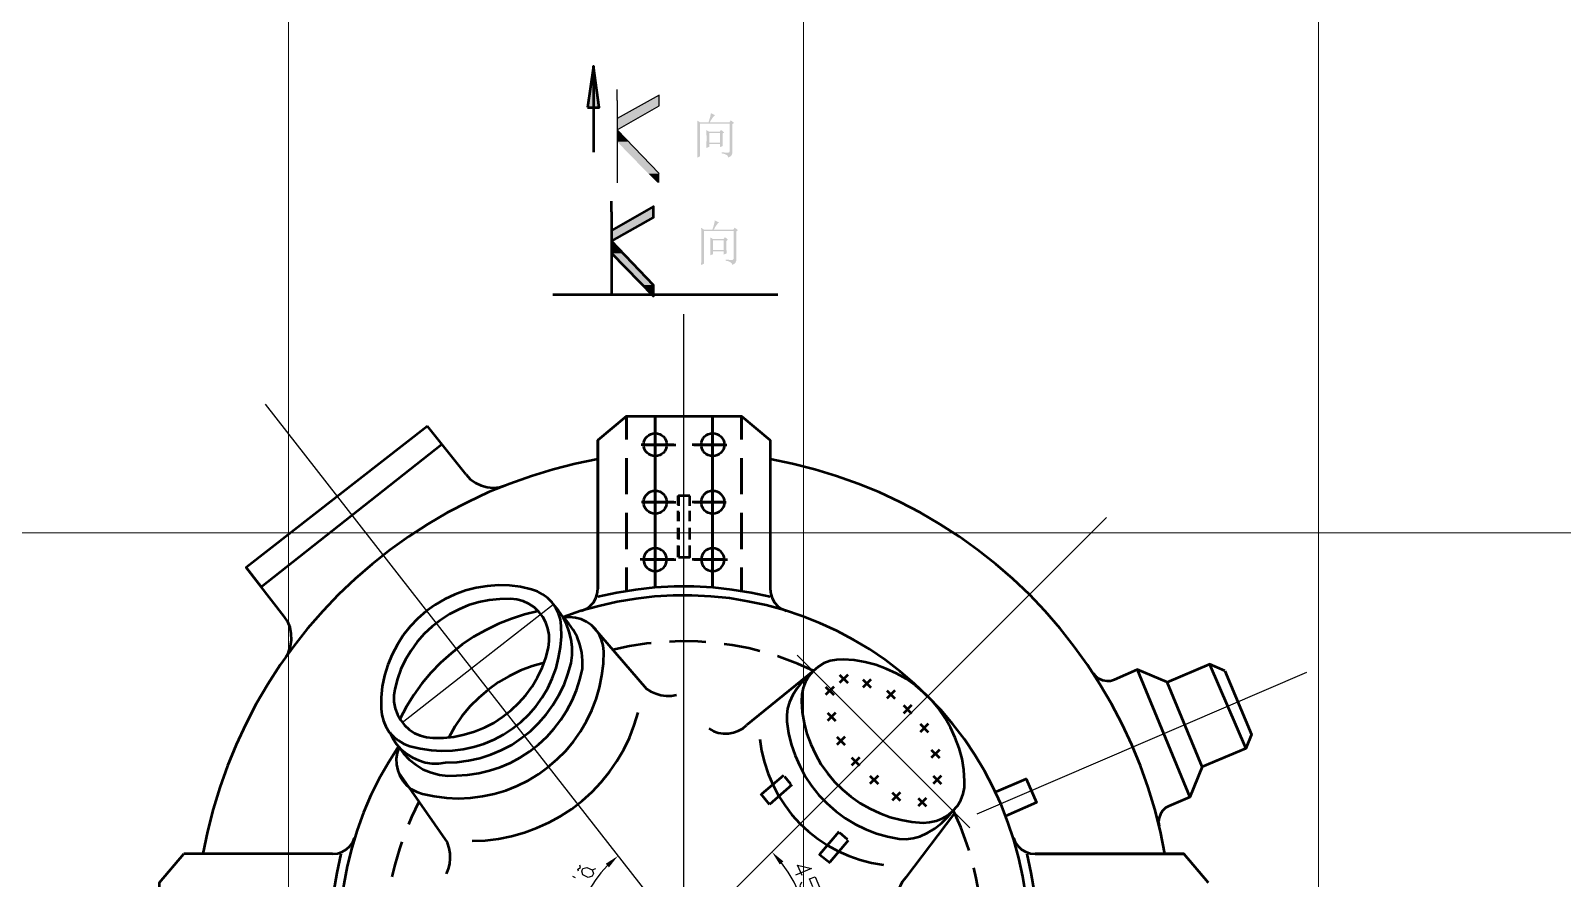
# Model space of a CAD drawing. Header units: millimetres. Extents: x 0 to 841, y 0 to 1189.
# Drawn here: x 126.1 to 376.2, y 181.4 to 319.8 of the extents above; entities that cross this region are included whole.
import ezdxf

# ---------------------------------------------------------------- set-up
doc = ezdxf.new("R2010")
doc.units = ezdxf.units.MM
doc.layers.add('C00-00-00', color=7, linetype='Continuous')
doc.layers.add('CBF-BF-BF', color=7, linetype='Continuous', true_color=0xbfbfbf)

msp = doc.modelspace()

# ---------------------------------------------------------------- hatches: boundary and pattern name
at = {"layer": 'C00-00-00'}
h = msp.add_hatch(color=256, dxfattribs=at)
h.dxf.hatch_style = 2
h.paths.add_polyline_path([(217.974333, 314.054772), (217.974333, 307.281439), (217.043, 307.281439)])
h = msp.add_hatch(color=256, dxfattribs=at)
h.dxf.hatch_style = 2
h.paths.add_polyline_path([(217.974333, 314.054772), (217.974333, 307.281439), (217.043, 307.281439)])
h = msp.add_hatch(color=256, dxfattribs=at)
h.dxf.hatch_style = 2
h.paths.add_polyline_path([(217.974333, 314.054772), (218.905667, 307.281439), (217.974333, 307.281439)])
h = msp.add_hatch(color=256, dxfattribs=at)
h.dxf.hatch_style = 2
h.paths.add_polyline_path([(228.727, 309.313439), (228.727, 307.535439), (225.552, 307.535439)])
h = msp.add_hatch(color=256, dxfattribs=at)
h.dxf.hatch_style = 2
h.paths.add_polyline_path([(225.552, 307.535439), (225.001667, 305.461106), (221.869, 305.461106)])
h = msp.add_hatch(color=256, dxfattribs=at)
h.dxf.hatch_style = 2
h.paths.add_polyline_path([(221.869, 305.461106), (225.001667, 305.461106), (221.869, 303.640772)])
h = msp.add_hatch(color=256, dxfattribs=at)
h.dxf.hatch_style = 2
h.paths.add_polyline_path([(225.552, 307.535439), (228.727, 307.535439), (225.001667, 305.461106)])
h = msp.add_hatch(color=256, dxfattribs=at)
edge = h.paths.add_edge_path(flags=0)
edge.add_spline(control_points=[(236.88872, 303.130702), (236.88872, 303.130702), (236.88872, 301.511232), (236.88872, 301.511232), (236.88872, 301.511232), (238.632765, 301.511232), (238.632765, 301.511232), (238.632765, 301.511232), (238.632765, 303.130702), (238.632765, 303.130702), (238.632765, 303.130702), (236.88872, 303.130702), (236.88872, 303.130702)], knot_values=[0, 0, 0, 0, 1, 1, 1, 2, 2, 2, 3, 3, 3, 4, 4, 4, 4], degree=3, periodic=1)
edge = h.paths.add_edge_path(flags=0)
edge.add_spline(control_points=[(238.912783, 299.954049), (239.327848, 299.933102), (239.660231, 299.917668), (239.90938, 299.907195), (240.158529, 299.896722), (240.272631, 300.036731), (240.252236, 300.327773), (240.252236, 300.327773), (240.252236, 304.657017), (240.252236, 304.657017), (240.252236, 304.657017), (235.393824, 304.657017), (235.393824, 304.657017), (235.393824, 304.657017), (235.393824, 299.299756), (235.393824, 299.299756), (235.393824, 299.299756), (234.926394, 299.082026), (234.926394, 299.082026), (234.94734, 299.684504), (234.957813, 300.17233), (234.957813, 300.546054), (234.957813, 300.546054), (234.957813, 303.87815), (234.957813, 303.87815), (234.957813, 304.314161), (234.94734, 304.7397), (234.926394, 305.155316), (234.926394, 305.155316), (235.424692, 304.843879), (235.424692, 304.843879), (235.424692, 304.843879), (236.764146, 304.843879), (236.764146, 304.843879), (237.013295, 305.570381), (237.147791, 306.078602), (237.168738, 306.369643), (237.168738, 306.369643), (237.853898, 306.027339), (237.853898, 306.027339), (237.604749, 305.881818), (237.313707, 305.487148), (236.981876, 304.843879), (236.981876, 304.843879), (240.189949, 304.843879), (240.189949, 304.843879), (240.189949, 304.843879), (240.407679, 305.186184), (240.407679, 305.186184), (240.407679, 305.186184), (240.937396, 304.781592), (240.937396, 304.781592), (240.937396, 304.781592), (240.688247, 304.563311), (240.688247, 304.563311), (240.688247, 304.563311), (240.688247, 300.140911), (240.688247, 300.140911), (240.729588, 299.621666), (240.501385, 299.279361), (240.003087, 299.112894), (239.98214, 299.466223), (239.618338, 299.694426), (238.912783, 299.798055), (238.912783, 299.798055), (238.912783, 299.954049), (238.912783, 299.954049)], knot_values=[0, 0, 0, 0, 1, 1, 1, 2, 2, 2, 3, 3, 3, 4, 4, 4, 5, 5, 5, 6, 6, 6, 7, 7, 7, 8, 8, 8, 9, 9, 9, 10, 10, 10, 11, 11, 11, 12, 12, 12, 13, 13, 13, 14, 14, 14, 15, 15, 15, 16, 16, 16, 17, 17, 17, 18, 18, 18, 19, 19, 19, 20, 20, 20, 21, 21, 21, 22, 22, 22, 22], degree=3, periodic=1)
edge = h.paths.add_edge_path(flags=0)
edge.add_spline(control_points=[(239.068777, 301.729513), (239.068777, 301.563046), (239.078699, 301.313897), (239.099645, 300.982065), (239.099645, 300.982065), (238.632765, 300.795203), (238.632765, 300.795203), (238.632765, 300.795203), (238.632765, 301.32437), (238.632765, 301.32437), (238.632765, 301.32437), (236.88872, 301.32437), (236.88872, 301.32437), (236.88872, 301.32437), (236.88872, 300.85749), (236.88872, 300.85749), (236.88872, 300.85749), (236.42129, 300.670629), (236.42129, 300.670629), (236.442236, 301.189322), (236.452709, 301.718489), (236.452709, 302.25868), (236.452709, 302.798319), (236.442236, 303.244804), (236.42129, 303.598133), (236.42129, 303.598133), (236.88872, 303.317564), (236.88872, 303.317564), (236.88872, 303.317564), (238.601346, 303.317564), (238.601346, 303.317564), (238.601346, 303.317564), (238.819627, 303.629001), (238.819627, 303.629001), (238.819627, 303.629001), (239.317926, 303.224409), (239.317926, 303.224409), (239.317926, 303.224409), (239.068777, 303.006128), (239.068777, 303.006128), (239.068777, 303.006128), (239.068777, 301.729513), (239.068777, 301.729513)], knot_values=[0, 0, 0, 0, 1, 1, 1, 2, 2, 2, 3, 3, 3, 4, 4, 4, 5, 5, 5, 6, 6, 6, 7, 7, 7, 8, 8, 8, 9, 9, 9, 10, 10, 10, 11, 11, 11, 12, 12, 12, 13, 13, 13, 14, 14, 14, 14], degree=3, periodic=1)
h = msp.add_hatch(color=256, dxfattribs=at)
h.dxf.hatch_style = 2
h.paths.add_polyline_path([(221.869, 303.640772), (223.731667, 301.693439), (221.869, 301.693439)])
h = msp.add_hatch(color=256, dxfattribs=at)
h.dxf.hatch_style = 2
h.paths.add_polyline_path([(221.869, 301.693439), (228.727, 296.486439), (226.949, 296.486439)])
h = msp.add_hatch(color=256, dxfattribs=at)
h.dxf.hatch_style = 2
h.paths.add_polyline_path([(221.869, 301.693439), (223.731667, 301.693439), (228.727, 296.486439)])
h = msp.add_hatch(color=256, dxfattribs=at)
h.dxf.hatch_style = 2
h.paths.add_polyline_path([(226.949, 296.486439), (228.727, 295.004772), (228.430667, 295.004772)])
h = msp.add_hatch(color=256, dxfattribs=at)
h.dxf.hatch_style = 2
h.paths.add_polyline_path([(226.949, 296.486439), (228.727, 296.486439), (228.727, 295.004772)])
h = msp.add_hatch(color=256, dxfattribs=at)
h.dxf.hatch_style = 2
h.paths.add_polyline_path([(227.795667, 291.110106), (227.795667, 289.332106), (224.620667, 289.332106)])
h = msp.add_hatch(color=256, dxfattribs=at)
h.dxf.hatch_style = 2
h.paths.add_polyline_path([(224.620667, 289.332106), (224.112667, 287.215439), (220.937667, 287.215439)])
h = msp.add_hatch(color=256, dxfattribs=at)
h.dxf.hatch_style = 2
h.paths.add_polyline_path([(224.620667, 289.332106), (227.795667, 289.332106), (224.112667, 287.215439)])
h = msp.add_hatch(color=256, dxfattribs=at)
edge = h.paths.add_edge_path(flags=0)
edge.add_spline(control_points=[(237.5288, 285.608512), (237.5288, 285.608512), (237.5288, 283.989042), (237.5288, 283.989042), (237.5288, 283.989042), (239.272845, 283.989042), (239.272845, 283.989042), (239.272845, 283.989042), (239.272845, 285.608512), (239.272845, 285.608512), (239.272845, 285.608512), (237.5288, 285.608512), (237.5288, 285.608512)], knot_values=[0, 0, 0, 0, 1, 1, 1, 2, 2, 2, 3, 3, 3, 4, 4, 4, 4], degree=3, periodic=1)
edge = h.paths.add_edge_path(flags=0)
edge.add_spline(control_points=[(239.552863, 282.431859), (239.967928, 282.410912), (240.300311, 282.395478), (240.54946, 282.385005), (240.798609, 282.374532), (240.912711, 282.514541), (240.892316, 282.805583), (240.892316, 282.805583), (240.892316, 287.134827), (240.892316, 287.134827), (240.892316, 287.134827), (236.033904, 287.134827), (236.033904, 287.134827), (236.033904, 287.134827), (236.033904, 281.777566), (236.033904, 281.777566), (236.033904, 281.777566), (235.566474, 281.559836), (235.566474, 281.559836), (235.58742, 282.162314), (235.597893, 282.65014), (235.597893, 283.023864), (235.597893, 283.023864), (235.597893, 286.35596), (235.597893, 286.35596), (235.597893, 286.791971), (235.58742, 287.21751), (235.566474, 287.633126), (235.566474, 287.633126), (236.064772, 287.321689), (236.064772, 287.321689), (236.064772, 287.321689), (237.404226, 287.321689), (237.404226, 287.321689), (237.653375, 288.048191), (237.787871, 288.556412), (237.808818, 288.847453), (237.808818, 288.847453), (238.493978, 288.505149), (238.493978, 288.505149), (238.244829, 288.359628), (237.953787, 287.964958), (237.621956, 287.321689), (237.621956, 287.321689), (240.830029, 287.321689), (240.830029, 287.321689), (240.830029, 287.321689), (241.047759, 287.663994), (241.047759, 287.663994), (241.047759, 287.663994), (241.577476, 287.259402), (241.577476, 287.259402), (241.577476, 287.259402), (241.328327, 287.041121), (241.328327, 287.041121), (241.328327, 287.041121), (241.328327, 282.618721), (241.328327, 282.618721), (241.369668, 282.099476), (241.141465, 281.757171), (240.643167, 281.590704), (240.62222, 281.944033), (240.258418, 282.172236), (239.552863, 282.275865), (239.552863, 282.275865), (239.552863, 282.431859), (239.552863, 282.431859)], knot_values=[0, 0, 0, 0, 1, 1, 1, 2, 2, 2, 3, 3, 3, 4, 4, 4, 5, 5, 5, 6, 6, 6, 7, 7, 7, 8, 8, 8, 9, 9, 9, 10, 10, 10, 11, 11, 11, 12, 12, 12, 13, 13, 13, 14, 14, 14, 15, 15, 15, 16, 16, 16, 17, 17, 17, 18, 18, 18, 19, 19, 19, 20, 20, 20, 21, 21, 21, 22, 22, 22, 22], degree=3, periodic=1)
edge = h.paths.add_edge_path(flags=0)
edge.add_spline(control_points=[(239.708857, 284.207323), (239.708857, 284.040856), (239.718779, 283.791707), (239.739725, 283.459875), (239.739725, 283.459875), (239.272845, 283.273013), (239.272845, 283.273013), (239.272845, 283.273013), (239.272845, 283.80218), (239.272845, 283.80218), (239.272845, 283.80218), (237.5288, 283.80218), (237.5288, 283.80218), (237.5288, 283.80218), (237.5288, 283.3353), (237.5288, 283.3353), (237.5288, 283.3353), (237.06137, 283.148439), (237.06137, 283.148439), (237.082316, 283.667132), (237.092789, 284.196299), (237.092789, 284.73649), (237.092789, 285.276129), (237.082316, 285.722614), (237.06137, 286.075943), (237.06137, 286.075943), (237.5288, 285.795374), (237.5288, 285.795374), (237.5288, 285.795374), (239.241426, 285.795374), (239.241426, 285.795374), (239.241426, 285.795374), (239.459707, 286.106811), (239.459707, 286.106811), (239.459707, 286.106811), (239.958006, 285.702219), (239.958006, 285.702219), (239.958006, 285.702219), (239.708857, 285.483938), (239.708857, 285.483938), (239.708857, 285.483938), (239.708857, 284.207323), (239.708857, 284.207323)], knot_values=[0, 0, 0, 0, 1, 1, 1, 2, 2, 2, 3, 3, 3, 4, 4, 4, 5, 5, 5, 6, 6, 6, 7, 7, 7, 8, 8, 8, 9, 9, 9, 10, 10, 10, 11, 11, 11, 12, 12, 12, 13, 13, 13, 14, 14, 14, 14], degree=3, periodic=1)
h = msp.add_hatch(color=256, dxfattribs=at)
h.dxf.hatch_style = 2
h.paths.add_polyline_path([(220.937667, 287.215439), (224.112667, 287.215439), (220.937667, 285.437439)])
h = msp.add_hatch(color=256, dxfattribs=at)
h.dxf.hatch_style = 2
h.paths.add_polyline_path([(220.937667, 285.437439), (222.800333, 283.490106), (220.937667, 283.490106)])
h = msp.add_hatch(color=256, dxfattribs=at)
h.dxf.hatch_style = 2
h.paths.add_polyline_path([(220.937667, 283.490106), (227.795667, 278.283106), (226.06, 278.283106)])
h = msp.add_hatch(color=256, dxfattribs=at)
h.dxf.hatch_style = 2
h.paths.add_polyline_path([(220.937667, 283.490106), (222.800333, 283.490106), (227.795667, 278.283106)])
h = msp.add_hatch(color=256, dxfattribs=at)
h.dxf.hatch_style = 2
h.paths.add_polyline_path([(226.06, 278.283106), (227.795667, 276.759106), (227.499333, 276.759106)])
h = msp.add_hatch(color=256, dxfattribs=at)
h.dxf.hatch_style = 2
h.paths.add_polyline_path([(226.06, 278.283106), (227.795667, 278.283106), (227.795667, 276.759106)])
h = msp.add_hatch(color=256, dxfattribs=at)
h.dxf.hatch_style = 2
h.paths.add_polyline_path([(248.412, 183.668106), (249.004667, 184.176106), (247.142, 185.700106)])
h = msp.add_hatch(color=256, dxfattribs=at)
h.dxf.hatch_style = 2
h.paths.add_polyline_path([(220.006333, 183.795106), (220.514333, 183.202439), (221.996, 185.065106)])

# ---------------------------------------------------------------- linework, layer by layer
at = {"layer": 'C00-00-00', "lineweight": 53}
for points in [[(217.043, 307.280028), (218.905667, 307.280028), (217.974333, 314.053361)], [(318.346667, 180.703361), (314.409667, 185.402361)]]:
    msp.add_lwpolyline(points, close=True, dxfattribs=at)
for points in [[(217.974333, 314.053361), (217.974333, 299.998694)], [(220.937667, 290.219694), (220.937667, 291.997694)], [(220.937667, 283.488694), (227.795667, 276.461361), (227.795667, 278.281694), (220.937667, 285.436028), (227.795667, 289.330694), (227.795667, 291.108694), (220.937667, 287.214028)], [(190.881, 255.252361), (161.29, 232.180694)], [(197.188667, 247.336028), (190.881, 255.252361)], [(218.694, 252.966361), (223.393, 256.903361), (242.146667, 256.903361), (246.845667, 252.966361)], [(223.393, 253.051028), (223.393, 256.903361), (242.146667, 256.903361), (242.146667, 253.051028)], [(228.092, 228.878694), (228.092, 256.903361), (237.447667, 256.903361), (237.447667, 228.878694)], [(242.146667, 253.051028), (242.146667, 256.903361)], [(218.694, 252.966361), (218.694, 228.667028)], [(246.845667, 252.966361), (246.845667, 228.667028), (246.930333, 227.862694), (247.184333, 227.143028), (247.565333, 226.465694), (248.115667, 225.873028), (248.750667, 225.407361), (249.470333, 225.068694)], [(167.513, 224.137361), (161.29, 232.180694), (163.745333, 229.005694), (193.209333, 252.331361)], [(218.694, 249.833694), (215.011, 249.114028), (211.412667, 248.182694), (207.856667, 247.082028), (204.343, 245.854361), (200.871667, 244.457361), (197.485, 242.848694), (194.183, 241.155361), (190.965667, 239.250361), (187.833, 237.218361), (184.785, 235.059361), (181.864, 232.731028), (179.07, 230.318028), (176.360667, 227.735694), (173.778333, 225.026361), (171.323, 222.190028), (169.037, 219.269028), (166.835667, 216.263361), (164.803667, 213.130694), (162.941, 209.913361), (161.205333, 206.569028), (159.639, 203.182361), (158.242, 199.753361), (156.972, 196.239694), (155.913667, 192.683694), (154.982333, 189.043028), (154.220333, 185.402361)], [(311.277, 185.402361), (310.557333, 189.043028), (309.626, 192.683694), (308.567667, 196.239694), (307.297667, 199.753361), (305.900667, 203.182361), (304.334333, 206.569028), (302.598667, 209.913361), (300.693667, 213.130694), (298.661667, 216.263361), (296.502667, 219.269028), (294.216667, 222.190028), (291.761333, 225.026361), (289.179, 227.735694), (286.469667, 230.318028), (283.675667, 232.731028), (280.712333, 235.059361), (277.706667, 237.218361), (274.574, 239.250361), (271.356667, 241.155361), (268.054667, 242.848694), (264.668, 244.457361), (261.196667, 245.854361), (257.683, 247.082028), (254.127, 248.182694), (250.486333, 249.114028), (246.845667, 249.833694)], [(197.188667, 247.336028), (197.866, 246.574028), (198.712667, 245.981361), (199.644, 245.558028), (200.617667, 245.261694), (201.633667, 245.177028), (202.649667, 245.304028), (203.623333, 245.600361)], [(233.722333, 243.864694), (231.859667, 243.864694), (231.859667, 242.256028)], [(239.479667, 242.848694), (234.103333, 242.848694)], [(232.791, 233.874028), (233.722333, 233.874028), (233.722333, 235.779028)], [(223.393, 232.180694), (223.393, 228.328361)], [(242.146667, 232.180694), (242.146667, 228.328361)], [(207.856667, 228.582361), (206.078667, 229.005694), (204.300667, 229.217361), (202.480333, 229.259694), (200.66, 229.132694), (198.839667, 228.836361), (197.104, 228.413028), (195.368333, 227.778028), (193.717333, 227.016028), (192.151, 226.084694), (190.669333, 225.026361), (189.314667, 223.841028), (188.044667, 222.528694), (186.944, 221.089361), (185.970333, 219.565361), (185.123667, 217.956694), (184.404, 216.263361), (183.896, 214.527694), (183.515, 212.749694), (183.345667, 210.929361), (183.303333, 209.109028)], [(212.725, 222.655694), (212.598, 223.671694), (212.301667, 224.645361), (211.836, 225.576694), (211.243333, 226.423361), (210.523667, 227.143028), (209.719333, 227.778028), (208.830333, 228.243694), (207.856667, 228.582361)], [(288.586333, 178.671361), (288.120667, 181.719361), (287.443333, 184.725028), (286.639, 187.688361), (285.665333, 190.567028), (284.564667, 193.445694), (283.252333, 196.239694), (281.855333, 198.949028), (280.246667, 201.573694), (278.553333, 204.113694), (276.690667, 206.569028), (274.701, 208.897361), (272.584333, 211.098694), (270.383, 213.215361), (268.054667, 215.205028), (265.599333, 217.067694), (263.059333, 218.803361), (260.434667, 220.369694), (257.725333, 221.809028), (254.931333, 223.079028), (252.095, 224.222028), (249.174, 225.195694), (246.210667, 226.000028), (243.205, 226.635028), (240.199333, 227.143028), (237.151333, 227.439361), (234.061, 227.608694), (231.013, 227.608694), (227.965, 227.439361), (224.917, 227.058361), (221.869, 226.550361), (218.863333, 225.873028), (215.942333, 225.068694), (213.021333, 224.052694)], [(288.586333, 178.671361), (288.120667, 181.719361), (287.443333, 184.725028), (286.639, 187.688361), (285.665333, 190.567028), (284.564667, 193.445694), (283.252333, 196.239694), (281.855333, 198.949028), (280.246667, 201.573694), (278.553333, 204.113694), (276.690667, 206.569028), (274.701, 208.897361), (272.584333, 211.098694), (270.383, 213.215361), (268.054667, 215.205028), (265.599333, 217.067694), (263.059333, 218.803361), (260.434667, 220.369694), (257.725333, 221.809028), (254.931333, 223.079028), (252.095, 224.222028), (249.174, 225.195694), (246.210667, 226.000028), (243.205, 226.635028), (240.199333, 227.143028), (237.151333, 227.439361), (234.061, 227.608694), (231.013, 227.608694), (227.965, 227.439361), (224.917, 227.058361), (221.869, 226.550361), (218.863333, 225.873028), (215.942333, 225.068694), (213.021333, 224.052694)], [(216.027, 225.068694), (216.789, 225.407361), (217.424, 225.873028), (217.974333, 226.465694), (218.355333, 227.143028), (218.609333, 227.862694), (218.694, 228.667028)], [(216.027, 225.068694), (216.789, 225.407361), (217.424, 225.873028), (217.974333, 226.465694), (218.355333, 227.143028), (218.609333, 227.862694), (218.694, 228.667028)], [(246.845667, 227.354694), (243.755333, 228.032028), (240.622667, 228.540028), (237.49, 228.878694), (234.357333, 229.048028), (231.182333, 229.048028), (228.007333, 228.878694), (224.874667, 228.540028), (221.784333, 228.032028), (218.694, 227.354694)], [(246.845667, 227.354694), (243.755333, 228.032028), (240.622667, 228.540028), (237.49, 228.878694), (234.357333, 229.048028), (231.182333, 229.048028), (228.007333, 228.878694), (224.874667, 228.540028), (221.784333, 228.032028), (218.694, 227.354694)], [(246.845667, 228.667028), (246.930333, 227.862694), (247.184333, 227.143028), (247.565333, 226.465694), (248.115667, 225.873028), (248.750667, 225.407361), (249.470333, 225.068694)], [(204.427667, 227.058361), (202.692, 227.016028), (200.956333, 226.846694), (199.263, 226.508028), (197.612, 226.000028), (196.003333, 225.322694), (194.479333, 224.518361), (192.997667, 223.587028), (191.643, 222.528694), (190.373, 221.343361), (189.23, 220.031028), (188.214, 218.634028), (187.325, 217.152361), (186.563, 215.586028), (185.970333, 213.977361), (185.547, 212.284028)], [(210.650667, 219.099694), (210.777667, 220.115694), (210.777667, 221.174028), (210.566, 222.190028), (210.227333, 223.206028), (209.719333, 224.095028), (209.084333, 224.941694), (208.322333, 225.661361), (207.433333, 226.211694), (206.502, 226.677361), (205.486, 226.931361), (204.427667, 227.058361)], [(214.333667, 216.559694), (214.503, 217.829694), (214.503, 219.142028), (214.376, 220.412028), (214.037333, 221.682028), (213.614, 222.909694), (213.021333, 224.052694), (212.301667, 225.153361), (211.455, 226.127028)], [(167.682333, 217.448694), (168.190333, 218.337694), (168.529, 219.311361), (168.698333, 220.327361), (168.656, 221.343361), (168.444333, 222.359361), (168.063333, 223.290694), (167.513, 224.137361)], [(208.957333, 225.026361), (206.756, 224.476028), (204.597, 223.798694), (202.480333, 222.952028), (200.406, 221.936028), (198.416333, 220.835361), (196.553667, 219.565361), (194.733333, 218.126028), (193.04, 216.602028), (191.431333, 214.951028), (189.992, 213.215361), (188.637333, 211.352694), (187.452, 209.447694), (186.393667, 207.415694)], [(188.002333, 203.013028), (189.695667, 202.589694), (191.473667, 202.335694), (193.209333, 202.251028), (194.987333, 202.293361), (196.723, 202.505028), (198.458667, 202.886028), (200.109667, 203.394028), (201.760667, 204.071361), (203.284667, 204.918028), (204.766333, 205.849361), (206.163333, 206.950028), (207.433333, 208.177694), (208.576333, 209.490028), (209.634667, 210.929361), (210.523667, 212.453361), (211.243333, 214.062028), (211.878333, 215.713028), (212.301667, 217.406361), (212.598, 219.142028), (212.767333, 220.877694), (212.725, 222.655694)], [(216.196333, 215.628361), (216.196333, 216.983028), (216.069333, 218.295361), (215.773, 219.565361), (215.307333, 220.835361), (214.672333, 221.978361), (213.910333, 223.079028), (213.021333, 224.052694)], [(219.71, 218.464694), (219.583, 219.438361), (219.329, 220.369694), (218.905667, 221.258694), (218.355333, 222.063028), (217.678, 222.740361), (216.873667, 223.290694), (215.984667, 223.714028), (215.053333, 223.968028), (214.079667, 224.052694), (213.106, 223.968028)], [(217.762667, 222.655694), (226.652667, 212.368694), (227.372333, 211.903028), (228.176667, 211.564361), (228.981, 211.310361), (229.87, 211.225694), (230.716667, 211.225694), (231.563333, 211.352694)], [(236.347, 219.946361), (235.034667, 220.073361), (232.240667, 220.115694), (230.420333, 220.031028)], [(190.076667, 195.181361), (191.981667, 194.800361), (193.971333, 194.546361), (195.918667, 194.461694), (197.908333, 194.546361), (199.855667, 194.800361), (201.803, 195.223694), (203.665667, 195.774028), (205.528333, 196.493694), (207.306333, 197.382694), (208.999667, 198.398694), (210.566, 199.541694), (212.09, 200.854028), (213.487, 202.251028), (214.757, 203.732694), (215.9, 205.383694), (216.873667, 207.077028), (217.720333, 208.855028), (218.44, 210.675361), (218.990333, 212.580361), (219.371333, 214.527694), (219.625333, 216.475028), (219.71, 218.464694)], [(191.77, 204.325361), (193.505667, 204.367694), (195.199, 204.537028), (196.892333, 204.875694), (198.585667, 205.383694), (200.194333, 206.018694), (201.718333, 206.823028), (203.157667, 207.754361), (204.554667, 208.855028), (205.824667, 210.040361), (206.967667, 211.310361), (207.983667, 212.749694), (208.872667, 214.231361), (209.592333, 215.797694), (210.227333, 217.406361), (210.650667, 219.099694)], [(227.414667, 219.819361), (226.652667, 219.734694), (223.901, 219.311361), (221.149333, 218.718694)], [(245.152333, 218.507028), (243.374333, 218.972694), (240.622667, 219.480694), (239.310333, 219.650028)], [(253.915333, 215.289694), (251.375333, 216.432694), (248.750667, 217.406361), (248.031, 217.660361)], [(193.844333, 200.303694), (195.749333, 200.388361), (197.612, 200.642361), (199.432333, 201.023361), (201.210333, 201.616028), (202.946, 202.335694), (204.639333, 203.224694), (206.205667, 204.283028), (207.687333, 205.426028), (209.042, 206.738361), (210.269667, 208.135361), (211.370333, 209.659361), (212.344, 211.310361), (213.190667, 213.003694), (213.825667, 214.739361), (214.333667, 216.559694)], [(209.931, 216.602028), (207.983667, 216.051694), (206.078667, 215.332028), (204.216, 214.443028), (202.480333, 213.427028), (200.787, 212.199361), (199.263, 210.887028), (197.823667, 209.447694), (196.511333, 207.881361), (195.368333, 206.188028), (194.352333, 204.410028)], [(195.622333, 198.187028), (197.442667, 198.314028), (199.263, 198.568028), (201.041, 198.991361), (202.776667, 199.541694), (204.427667, 200.261361), (206.036333, 201.150361), (207.560333, 202.124028), (208.999667, 203.267028), (210.354333, 204.494694), (211.582, 205.849361), (212.682667, 207.288694), (213.656333, 208.812694), (214.503, 210.463694), (215.222667, 212.114694), (215.773, 213.850361), (216.196333, 215.628361)], [(253.915333, 215.289694), (252.941667, 214.443028), (252.052667, 213.511694), (251.248333, 212.453361), (250.571, 211.352694), (250.020667, 210.167361), (249.682, 209.151361), (249.555, 208.093028), (249.555, 207.034694)], [(278.595667, 197.298028), (278.468667, 199.118361), (278.172333, 200.896361), (277.706667, 202.674361), (277.071667, 204.367694), (276.309667, 206.018694), (275.420667, 207.585028), (274.362333, 209.066694), (273.219333, 210.463694), (271.907, 211.776028), (270.552333, 212.919028), (269.028333, 213.977361), (267.462, 214.866361), (265.811, 215.628361), (264.117667, 216.263361), (262.382, 216.729028), (260.561667, 217.025361), (258.783667, 217.152361), (257.683, 217.110028), (256.624667, 216.898361), (255.608667, 216.517361), (254.677333, 215.924694), (253.873, 215.247361), (253.153333, 214.400694), (252.603, 213.511694), (252.222, 212.495694), (252.010333, 211.437361), (251.968, 210.336694)], [(303.064333, 213.850361), (306.747333, 215.501361), (315.341, 194.673361), (311.954333, 193.191694)], [(317.373, 199.626361), (311.658, 213.427028), (306.747333, 215.501361)], [(311.658, 213.427028), (318.600667, 216.390361), (324.485, 202.589694), (317.373, 199.626361)], [(321.098333, 215.289694), (318.600667, 216.390361)], [(321.098333, 215.289694), (325.458667, 204.918028), (324.485, 202.589694)], [(299.593, 214.908694), (300.016333, 214.400694), (300.524333, 214.019694), (301.117, 213.765694), (301.794333, 213.638694), (302.429333, 213.681028), (303.064333, 213.850361)], [(185.547, 212.284028), (185.377667, 211.268028), (185.42, 210.209694), (185.589333, 209.151361), (185.970333, 208.177694), (186.478333, 207.288694), (187.113333, 206.442028), (187.875333, 205.722361), (188.764333, 205.129694), (189.695667, 204.706361), (190.711667, 204.452361), (191.77, 204.325361)], [(251.968, 210.336694), (252.095, 208.558694), (252.391333, 206.738361), (252.857, 205.002694), (253.492, 203.309361), (254.254, 201.658361), (255.143, 200.049694), (256.201333, 198.568028), (257.344333, 197.171028), (258.656667, 195.901028), (260.011333, 194.758028), (261.535333, 193.699694), (263.101667, 192.810694), (264.752667, 192.048694), (266.446, 191.413694), (268.224, 190.948028), (270.002, 190.651694), (271.822333, 190.482361)], [(183.303333, 209.109028), (183.430333, 208.093028), (183.684333, 207.119361), (184.107667, 206.188028), (184.658, 205.299028), (185.377667, 204.537028), (186.182, 203.902028), (187.028667, 203.394028), (188.002333, 203.013028)], [(198.162333, 187.519028), (200.321333, 187.603694), (202.480333, 187.857694), (204.597, 188.281028), (206.713667, 188.873694), (208.745667, 189.635694), (210.693, 190.524694), (212.598, 191.540694), (214.418333, 192.726028), (216.154, 194.080694), (217.762667, 195.520028), (219.244333, 197.086361), (220.599, 198.779694), (221.826667, 200.557694), (222.927333, 202.420361), (223.858667, 204.367694), (224.663, 206.399694), (225.298, 208.474028)], [(184.742667, 205.256694), (185.208333, 204.240694), (185.843333, 203.309361), (186.605333, 202.462694), (187.452, 201.743028), (188.425667, 201.150361), (189.441667, 200.684694), (190.5, 200.346028), (191.600667, 200.176694), (192.743667, 200.176694), (193.844333, 200.303694)], [(236.855, 205.849361), (237.617, 205.426028), (238.379, 205.172028), (239.183333, 205.045028), (240.03, 205.045028), (240.834333, 205.214361), (241.638667, 205.468361), (242.358333, 205.891694), (242.993333, 206.442028)], [(249.555, 207.034694), (249.851333, 205.129694), (250.274667, 203.309361), (250.909667, 201.489028), (251.671667, 199.753361), (252.560667, 198.060028), (253.619, 196.493694), (254.804333, 195.012028), (256.116667, 193.657361), (257.556, 192.387361), (259.08, 191.244361), (260.731, 190.270694), (262.424333, 189.424028), (264.202333, 188.746694), (266.022667, 188.238694), (267.885333, 187.857694)], [(186.182, 202.928361), (184.531, 200.346028), (183.007, 197.721361), (181.652333, 194.969694), (180.467, 192.175694), (179.408667, 189.297028), (178.519667, 186.376028), (177.757667, 183.412694), (177.207333, 180.449361), (176.784, 177.401361), (176.53, 174.353361), (176.445333, 171.305361), (176.53, 168.257361), (176.784, 165.209361), (177.207333, 162.203694), (177.757667, 159.198028), (178.519667, 156.234694), (179.408667, 153.313694), (180.467, 150.435028), (181.652333, 147.641028), (183.007, 144.931694), (184.531, 142.264694), (186.182, 139.682361)], [(186.182, 202.928361), (184.531, 200.346028), (183.007, 197.721361), (181.652333, 194.969694), (180.467, 192.175694), (179.408667, 189.297028), (178.519667, 186.376028), (177.757667, 183.412694), (177.207333, 180.449361), (176.784, 177.401361), (176.53, 174.353361), (176.445333, 171.305361), (176.53, 168.257361), (176.784, 165.209361), (177.207333, 162.203694), (177.757667, 159.198028), (178.519667, 156.234694), (179.408667, 153.313694), (180.467, 150.435028), (181.652333, 147.641028), (183.007, 144.931694), (184.531, 142.264694), (186.182, 139.682361)], [(186.266667, 202.843694), (185.928, 201.912361), (185.801, 200.981028), (185.843333, 200.007361), (186.055, 199.033694), (186.393667, 198.144694), (186.901667, 197.298028), (187.536667, 196.578361), (188.298667, 195.985694), (189.145333, 195.520028), (190.076667, 195.181361)], [(186.182, 202.928361), (186.986333, 201.785361), (187.917667, 200.811694), (189.018333, 199.922694), (190.203667, 199.203028), (191.516, 198.695028), (192.870667, 198.314028), (194.225333, 198.144694), (195.622333, 198.187028)], [(245.152333, 204.113694), (245.448667, 202.208694), (245.914333, 200.346028), (246.507, 198.483361), (247.269, 196.705361), (248.158, 194.969694), (249.216333, 193.361028), (250.359333, 191.794694), (251.671667, 190.355361), (253.111, 189.043028), (254.635, 187.857694), (256.243667, 186.757028), (257.937, 185.825694), (259.715, 185.063694), (261.535333, 184.428694), (263.398, 183.920694), (265.345333, 183.624361)], [(186.139667, 198.695028), (194.183, 187.180361)], [(283.421667, 195.435361), (288.628667, 197.636694), (290.322, 193.784361), (285.284333, 191.540694)], [(317.373, 199.626361), (315.341, 194.673361)], [(271.822333, 190.482361), (272.880667, 190.567028), (273.939, 190.778694), (274.955, 191.159694), (275.886333, 191.710028), (276.690667, 192.429694), (277.410333, 193.234028), (277.960667, 194.165361), (278.341667, 195.181361), (278.553333, 196.239694), (278.595667, 197.298028)], [(189.484, 193.911361), (188.298667, 191.413694), (187.790667, 190.186028)], [(311.954333, 193.191694), (311.404, 192.895361), (310.896, 192.429694), (310.557333, 191.879361), (310.345667, 191.286694), (310.261, 190.609361), (310.345667, 189.974361)], [(271.272, 188.238694), (272.542, 188.831361), (273.727333, 189.551028), (274.828, 190.397694), (275.801667, 191.371361), (276.690667, 192.429694)], [(279.315333, 185.952694), (278.976667, 187.053361), (277.960667, 189.762694), (276.775333, 192.429694)], [(175.387, 185.402361), (176.191333, 185.487028), (176.953333, 185.741028), (177.630667, 186.122028), (178.223333, 186.672361), (178.689, 187.307361), (178.985333, 188.027028)], [(258.064, 189.000694), (254.889, 185.317694), (256.667, 183.920694)], [(267.885333, 187.857694), (269.028333, 187.815361), (270.171333, 187.942361), (271.272, 188.238694)], [(286.554333, 188.027028), (286.850667, 187.307361), (287.316333, 186.672361), (287.909, 186.122028), (288.586333, 185.741028), (289.348333, 185.487028), (290.110333, 185.402361)], [(178.985333, 154.583694), (178.689, 155.303361), (178.223333, 155.980694), (177.630667, 156.488694), (176.953333, 156.912028), (176.191333, 157.166028), (175.387, 157.250694), (151.13, 157.250694), (147.150667, 161.907361), (147.150667, 180.703361), (151.13, 185.402361)], [(175.387, 185.402361), (151.13, 185.402361)], [(176.741667, 185.402361), (176.064333, 182.312028), (175.556333, 179.179361), (175.175333, 176.046694), (175.006, 172.871694), (175.006, 169.739028), (175.175333, 166.564028), (175.556333, 163.431361), (176.064333, 160.298694), (176.741667, 157.250694)], [(186.69, 187.392028), (186.309, 186.249028), (185.547, 183.624361), (185.081333, 181.677028)], [(193.971333, 182.142694), (194.31, 182.947028), (194.521667, 183.751361), (194.606333, 184.640361), (194.606333, 185.487028), (194.437, 186.333694), (194.183, 187.180361)], [(288.798, 157.250694), (289.475333, 160.298694), (289.983333, 163.431361), (290.322, 166.564028), (290.491333, 169.739028), (290.491333, 172.871694), (290.322, 176.046694), (289.983333, 179.179361), (289.475333, 182.312028), (288.798, 185.402361)], [(281.178, 177.232028), (281.008667, 178.544361), (280.500667, 181.423028), (280.119667, 183.116361)], [(268.986, 181.550028), (268.435667, 180.872694), (268.054667, 180.195361), (267.758333, 179.391028), (267.589, 178.586694), (267.589, 177.740028), (267.716, 176.935694), (267.97, 176.131361), (268.393333, 175.411694)]]:
    msp.add_lwpolyline(points, dxfattribs=at)
at = {"layer": 'C00-00-00', "lineweight": 25}
for points in [[(164.380333, 258.850694), (198.077667, 215.670694), (232.748667, 171.305361)], [(170.434, 91.507028), (232.748667, 171.305361), (301.752, 240.308694)], [(211.455, 226.127028), (198.077667, 215.670694), (186.774667, 206.823028)], [(251.248333, 217.829694), (265.303, 203.817361), (279.442333, 189.678028)], [(280.67, 191.921694), (334.475667, 215.078028)], [(215.561333, 182.566028), (215.434333, 182.904694), (215.857667, 183.201028), (215.773, 183.539694)], [(220.260333, 183.497361), (219.202, 182.312028), (218.270667, 181.042028), (217.424, 179.687361), (216.746667, 178.248028), (216.154, 176.766361), (215.730667, 175.200028), (215.434333, 173.633694)], [(217.762667, 182.820028), (218.397667, 183.031694)], [(252.941667, 173.633694), (252.645333, 175.496361), (252.179667, 177.316694), (251.544667, 179.094694), (250.740333, 180.788028), (249.809, 182.396694), (248.708333, 183.920694)], [(252.052667, 181.846361), (251.333, 183.582028), (253.619, 182.989361), (250.994333, 181.931028)], [(251.968, 180.788028), (251.714, 180.195361), (252.095, 179.306361), (252.687667, 179.052361), (253.576667, 179.433361), (253.830667, 180.026028), (253.280333, 181.338361), (254.169333, 181.677028), (254.889, 179.941361)]]:
    msp.add_lwpolyline(points, dxfattribs=at)
msp.add_lwpolyline([(217.974333, 182.185028), (217.762667, 181.761694), (217.127667, 181.550028), (216.281, 181.973361), (216.069333, 182.566028), (216.281, 182.989361), (216.916, 183.201028), (217.762667, 182.820028)], close=True, dxfattribs=at)
at = {"layer": 'C00-00-00', "lineweight": 53}
for centre in [(228.070833, 252.225528), (228.070833, 252.225528), (237.468833, 252.225528), (237.468833, 252.225528), (228.070833, 242.827528), (228.070833, 242.827528), (237.468833, 242.827528), (237.468833, 242.827528)]:
    msp.add_circle(centre, 1.883833, dxfattribs=at)
for centre in [(228.070833, 233.450694), (228.070833, 233.450694), (237.468833, 233.450694), (237.468833, 233.450694)]:
    msp.add_ellipse(centre, major_axis=(1.883833, 0), ratio=0.988764, start_param=0, end_param=6.283185, dxfattribs=at)
at = {"layer": 'C00-00-00', "lineweight": 25}
for points in [[(221.869, 308.423028), (221.869, 308.423028), (221.869, 310.201028), (221.869, 310.201028)], [(228.727, 309.312028), (228.727, 309.312028), (221.869, 305.459694), (221.869, 305.459694)], [(221.869, 308.423028), (221.869, 308.423028), (221.869, 295.003361), (221.869, 295.003361)], [(228.727, 307.534028), (228.727, 307.534028), (228.727, 309.312028), (228.727, 309.312028)], [(221.869, 303.639361), (221.869, 303.639361), (228.727, 307.534028), (228.727, 307.534028)], [(228.727, 296.485028), (228.727, 296.485028), (221.869, 303.639361), (221.869, 303.639361)], [(232.748667, 171.305361), (232.748667, 171.305361), (232.748667, 273.540361), (232.748667, 273.540361)], [(215.053333, 181.507694), (215.053333, 181.507694), (214.63, 181.719361), (214.63, 181.719361)]]:
    msp.add_open_spline(points, degree=3, dxfattribs=at)
at = {"layer": 'C00-00-00', "lineweight": 53}
for points in [[(220.937667, 290.219694), (220.937667, 290.219694), (220.937667, 276.757694), (220.937667, 276.757694)], [(211.370333, 276.757694), (211.370333, 276.757694), (248.115667, 276.757694), (248.115667, 276.757694)], [(223.393, 256.903361), (223.393, 256.903361), (218.694, 252.966361), (218.694, 252.966361)], [(223.393, 256.903361), (223.393, 256.903361), (223.393, 253.051028), (223.393, 253.051028)], [(228.049667, 256.903361), (228.049667, 256.903361), (228.049667, 228.878694), (228.049667, 228.878694)], [(228.092, 256.903361), (228.092, 256.903361), (228.092, 252.204361), (228.092, 252.204361)], [(237.447667, 228.878694), (237.447667, 228.878694), (237.447667, 256.903361), (237.447667, 256.903361)], [(242.146667, 256.903361), (242.146667, 256.903361), (246.845667, 252.966361), (246.845667, 252.966361)], [(218.694, 228.667028), (218.694, 228.667028), (218.694, 252.966361), (218.694, 252.966361)], [(246.845667, 252.966361), (246.845667, 252.966361), (246.845667, 228.667028), (246.845667, 228.667028)], [(231.14, 252.204361), (231.14, 252.204361), (225.763667, 252.204361), (225.763667, 252.204361)], [(226.06, 252.204361), (226.06, 252.204361), (231.436333, 252.204361), (231.436333, 252.204361)], [(228.092, 252.204361), (228.092, 252.204361), (228.092, 242.848694), (228.092, 242.848694)], [(239.479667, 252.204361), (239.479667, 252.204361), (234.103333, 252.204361), (234.103333, 252.204361)], [(234.399667, 252.204361), (234.399667, 252.204361), (239.776, 252.204361), (239.776, 252.204361)], [(223.393, 244.118694), (223.393, 244.118694), (223.393, 250.045361), (223.393, 250.045361)], [(223.393, 250.045361), (223.393, 250.045361), (223.393, 244.118694), (223.393, 244.118694)], [(242.146667, 250.045361), (242.146667, 250.045361), (242.146667, 244.118694), (242.146667, 244.118694)], [(242.146667, 244.118694), (242.146667, 244.118694), (242.146667, 250.045361), (242.146667, 250.045361)], [(231.14, 242.848694), (231.14, 242.848694), (225.848333, 242.848694), (225.848333, 242.848694)], [(226.06, 242.848694), (226.06, 242.848694), (231.436333, 242.848694), (231.436333, 242.848694)], [(228.092, 242.848694), (228.092, 242.848694), (228.092, 233.450694), (228.092, 233.450694)], [(231.817333, 242.383028), (231.817333, 242.383028), (231.817333, 243.864694), (231.817333, 243.864694)], [(233.68, 243.864694), (233.68, 243.864694), (233.68, 242.256028), (233.68, 242.256028)], [(233.722333, 242.383028), (233.722333, 242.383028), (233.722333, 243.864694), (233.722333, 243.864694)], [(234.399667, 242.848694), (234.399667, 242.848694), (239.649, 242.848694), (239.649, 242.848694)], [(223.393, 235.144028), (223.393, 235.144028), (223.393, 241.113028), (223.393, 241.113028)], [(223.393, 241.113028), (223.393, 241.113028), (223.393, 235.144028), (223.393, 235.144028)], [(231.817333, 239.716028), (231.817333, 239.716028), (231.817333, 241.409361), (231.817333, 241.409361)], [(231.859667, 241.197694), (231.859667, 241.197694), (231.859667, 239.716028), (231.859667, 239.716028)], [(233.68, 241.197694), (233.68, 241.197694), (233.68, 239.716028), (233.68, 239.716028)], [(233.722333, 239.716028), (233.722333, 239.716028), (233.722333, 241.409361), (233.722333, 241.409361)], [(242.146667, 241.113028), (242.146667, 241.113028), (242.146667, 235.144028), (242.146667, 235.144028)], [(242.146667, 235.144028), (242.146667, 235.144028), (242.146667, 241.113028), (242.146667, 241.113028)], [(231.817333, 236.837361), (231.817333, 236.837361), (231.817333, 238.657694), (231.817333, 238.657694)], [(231.859667, 238.657694), (231.859667, 238.657694), (231.859667, 236.752694), (231.859667, 236.752694)], [(233.68, 238.657694), (233.68, 238.657694), (233.68, 236.752694), (233.68, 236.752694)], [(233.722333, 236.837361), (233.722333, 236.837361), (233.722333, 238.657694), (233.722333, 238.657694)], [(231.817333, 233.874028), (231.817333, 233.874028), (231.817333, 235.779028), (231.817333, 235.779028)], [(231.859667, 235.694361), (231.859667, 235.694361), (231.859667, 233.874028), (231.859667, 233.874028)], [(233.68, 235.694361), (233.68, 235.694361), (233.68, 233.874028), (233.68, 233.874028)], [(231.14, 233.450694), (231.14, 233.450694), (225.636667, 233.450694), (225.636667, 233.450694)], [(226.06, 233.450694), (226.06, 233.450694), (231.436333, 233.450694), (231.436333, 233.450694)], [(231.859667, 233.874028), (231.859667, 233.874028), (232.875667, 233.874028), (232.875667, 233.874028)], [(239.479667, 233.450694), (239.479667, 233.450694), (234.103333, 233.450694), (234.103333, 233.450694)], [(234.399667, 233.450694), (234.399667, 233.450694), (239.903, 233.450694), (239.903, 233.450694)], [(223.393, 228.328361), (223.393, 228.328361), (223.393, 232.180694), (223.393, 232.180694)], [(242.146667, 228.328361), (242.146667, 228.328361), (242.146667, 232.180694), (242.146667, 232.180694)], [(253.915333, 215.289694), (253.915333, 215.289694), (242.993333, 206.442028), (242.993333, 206.442028)], [(257.217333, 212.665028), (257.217333, 212.665028), (255.905, 211.352694), (255.905, 211.352694)], [(255.905, 212.665028), (255.905, 212.665028), (257.217333, 211.352694), (257.217333, 211.352694)], [(259.503333, 214.654694), (259.503333, 214.654694), (258.191, 213.342361), (258.191, 213.342361)], [(258.191, 214.654694), (258.191, 214.654694), (259.503333, 213.342361), (259.503333, 213.342361)], [(263.271, 213.892694), (263.271, 213.892694), (261.958667, 212.580361), (261.958667, 212.580361)], [(261.958667, 213.892694), (261.958667, 213.892694), (263.271, 212.580361), (263.271, 212.580361)], [(267.208, 212.072361), (267.208, 212.072361), (265.895667, 210.760028), (265.895667, 210.760028)], [(265.895667, 212.072361), (265.895667, 212.072361), (267.208, 210.760028), (267.208, 210.760028)], [(257.513667, 208.431694), (257.513667, 208.431694), (256.201333, 207.119361), (256.201333, 207.119361)], [(256.201333, 208.431694), (256.201333, 208.431694), (257.513667, 207.119361), (257.513667, 207.119361)], [(269.917333, 209.659361), (269.917333, 209.659361), (268.605, 208.347028), (268.605, 208.347028)], [(268.605, 209.659361), (268.605, 209.659361), (269.917333, 208.347028), (269.917333, 208.347028)], [(272.669, 206.611361), (272.669, 206.611361), (271.356667, 205.299028), (271.356667, 205.299028)], [(271.356667, 206.611361), (271.356667, 206.611361), (272.669, 205.299028), (272.669, 205.299028)], [(259.037667, 204.494694), (259.037667, 204.494694), (257.725333, 203.182361), (257.725333, 203.182361)], [(257.725333, 204.494694), (257.725333, 204.494694), (259.037667, 203.182361), (259.037667, 203.182361)], [(261.450667, 201.150361), (261.450667, 201.150361), (260.138333, 199.838028), (260.138333, 199.838028)], [(260.138333, 201.150361), (260.138333, 201.150361), (261.450667, 199.838028), (261.450667, 199.838028)], [(274.489333, 202.378028), (274.489333, 202.378028), (273.134667, 201.065694), (273.134667, 201.065694)], [(273.134667, 202.378028), (273.134667, 202.378028), (274.489333, 201.065694), (274.489333, 201.065694)], [(249.004667, 198.187028), (249.004667, 198.187028), (245.406333, 195.139028), (245.406333, 195.139028)], [(249.174, 198.060028), (249.174, 198.060028), (250.19, 196.832361), (250.19, 196.832361)], [(264.456333, 198.144694), (264.456333, 198.144694), (263.144, 196.832361), (263.144, 196.832361)], [(263.144, 198.144694), (263.144, 198.144694), (264.456333, 196.832361), (264.456333, 196.832361)], [(274.785667, 198.144694), (274.785667, 198.144694), (273.473333, 196.832361), (273.473333, 196.832361)], [(273.473333, 198.144694), (273.473333, 198.144694), (274.785667, 196.832361), (274.785667, 196.832361)], [(246.718667, 193.488028), (246.718667, 193.488028), (245.321667, 195.223694), (245.321667, 195.223694)], [(250.401667, 196.663028), (250.401667, 196.663028), (246.718667, 193.488028), (246.718667, 193.488028)], [(268.097, 195.435361), (268.097, 195.435361), (266.784667, 194.123028), (266.784667, 194.123028)], [(266.784667, 195.435361), (266.784667, 195.435361), (268.097, 194.123028), (268.097, 194.123028)], [(272.330333, 194.504028), (272.330333, 194.504028), (271.018, 193.191694), (271.018, 193.191694)], [(271.018, 194.504028), (271.018, 194.504028), (272.330333, 193.191694), (272.330333, 193.191694)], [(276.944667, 192.048694), (276.944667, 192.048694), (268.943667, 181.507694), (268.943667, 181.507694)], [(259.588, 187.603694), (259.588, 187.603694), (256.582333, 184.047694), (256.582333, 184.047694)], [(259.461, 187.773028), (259.461, 187.773028), (258.233333, 188.831361), (258.233333, 188.831361)], [(290.110333, 185.402361), (290.110333, 185.402361), (314.409667, 185.402361), (314.409667, 185.402361)], [(314.409667, 185.402361), (314.409667, 185.402361), (290.110333, 185.402361), (290.110333, 185.402361)]]:
    msp.add_open_spline(points, degree=3, dxfattribs=at)
at = {"layer": 'CBF-BF-BF', "lineweight": 9}
for points in [[(168.2, 0), (168.2, 1189.000035)], [(252.3, 0), (252.3, 1189.000035)], [(336.400001, 0), (336.400001, 1189.000035)], [(841.000001, 237.800007), (0, 237.800007)]]:
    msp.add_lwpolyline(points, dxfattribs=at)

doc.saveas('drawing.dxf')
